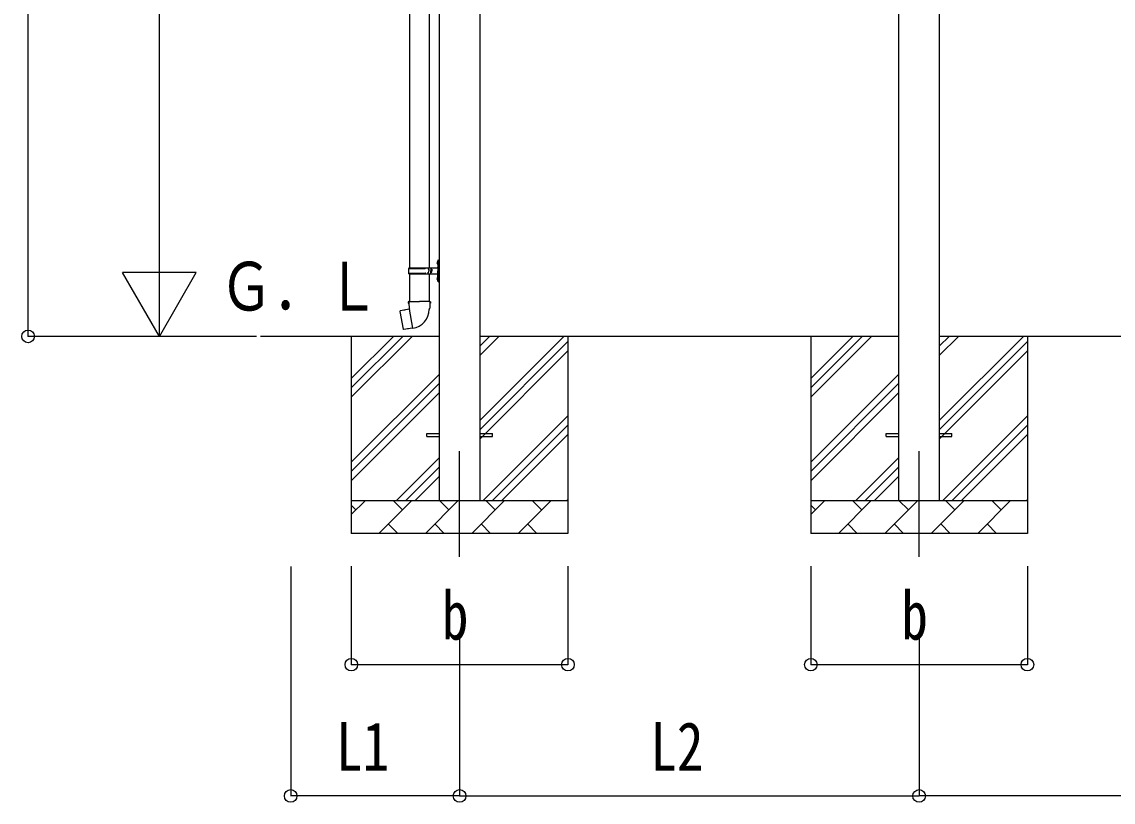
# Model space of a CAD drawing. Units: millimetres, scale not verified. Extents: x -18922 to 18922, y -13365 to 13365.
# Drawn here: x -8295 to -4970, y -7102 to -4724 of the extents above; entities that cross this region are included whole.
import ezdxf
from ezdxf.enums import TextEntityAlignment as Align

# ---------------------------------------------------------------- set-up
doc = ezdxf.new("R2010")
doc.units = ezdxf.units.MM
doc.header["$LTSCALE"] = 50
for name, color, linetype in [('0-4_YKK_12', 2, 'Continuous'), ('0-5_YKK_13', 4, 'Continuous'), ('0-6_YKK_A1', 4, 'Continuous'), ('0-7_YKK_D', 6, 'Continuous')]:
    doc.layers.add(name, color=color, linetype=linetype)
doc.styles.add('ＭＳ ゴシック', font='')
doc.styles.get('ＭＳ ゴシック').set_extended_font_data('MS Gothic')

msp = doc.modelspace()

# ---------------------------------------------------------------- linework, layer by layer
at = {"layer": '0-4_YKK_12'}
for p, q in [((-6960.91, -6353.9), (-6960.91, -6032.5)), ((-5560.91, -6353.9), (-5560.91, -6032.5))]:
    msp.add_line(p, q, dxfattribs=at)
at = {"layer": '0-5_YKK_13'}
for p, q in [((-7113.41, -4568.99), (-7113.41, -5473.5)), ((-7053.41, -4568.99), (-7053.41, -5473.5)), ((-7027.41, -5450.5), (-7024.41, -5449)), ((-7027.41, -5450.5), (-7027.41, -5482.5)), ((-7024.41, -5449), (-7024.41, -5482.5)), ((-7024.41, -5449), (-7023.41, -5449)), ((-7023.41, -5449), (-7023.41, -5482.5)), ((-7116.41, -5475.5), (-7066.08, -5475.5)), ((-7115.41, -5473.5), (-7029.41, -5473.5)), ((-7115.41, -5473.5), (-7115.41, -5475.5)), ((-7056.41, -5473.5), (-7056.41, -5478)), ((-7056.41, -5478), (-7054.41, -5478)), ((-7054.41, -5478), (-7054.41, -5482.5)), ((-7054.41, -5487), (-7054.41, -5482.5)), ((-7048.41, -5473.5), (-7048.41, -5482.5)), ((-7048.41, -5478), (-7045.41, -5478)), ((-7048.41, -5491.5), (-7048.41, -5482.5)), ((-7045.41, -5478), (-7045.41, -5482.5)), ((-7045.41, -5487), (-7045.41, -5482.5)), ((-7029.71, -5456.35), (-7027.67, -5457.34)), ((-7028.44, -5454.34), (-7027.81, -5454.34)), ((-7028.44, -5454.34), (-7028.44, -5462.64)), ((-7028.44, -5462.64), (-7027.81, -5462.64)), ((-7027.81, -5454.34), (-7027.81, -5462.64)), ((-7027.81, -5454.34), (-7027.41, -5454.74)), ((-7027.81, -5462.64), (-7027.41, -5462.24)), ((-7027.67, -5457.34), (-7027.06, -5458.49)), ((-7027.41, -5454.74), (-7027.41, -5462.24)), ((-7027.41, -5514.5), (-7027.41, -5482.5)), ((-7024.41, -5516), (-7024.41, -5482.5)), ((-7023.41, -5516), (-7023.41, -5482.5)), ((-7116.41, -5489.5), (-7066.08, -5489.5)), ((-7115.41, -5491.5), (-7115.41, -5489.5)), ((-7115.41, -5491.5), (-7029.41, -5491.5)), ((-7113.41, -5491.5), (-7113.41, -5576.42)), ((-7056.41, -5491.5), (-7056.41, -5487)), ((-7056.41, -5487), (-7054.41, -5487)), ((-7053.41, -5491.5), (-7053.41, -5576.42)), ((-7048.41, -5487), (-7045.41, -5487)), ((-7029.71, -5504.35), (-7027.67, -5505.34)), ((-7028.44, -5502.34), (-7027.81, -5502.34)), ((-7028.44, -5502.34), (-7028.44, -5510.64)), ((-7028.44, -5510.64), (-7027.81, -5510.64)), ((-7027.81, -5502.34), (-7027.81, -5510.64)), ((-7027.81, -5502.34), (-7027.41, -5502.74)), ((-7027.81, -5510.64), (-7027.41, -5510.24)), ((-7027.67, -5505.34), (-7027.06, -5506.49)), ((-7027.41, -5502.74), (-7027.41, -5510.24)), ((-7027.41, -5514.5), (-7024.41, -5516)), ((-7024.41, -5516), (-7023.41, -5516)), ((-7115.26, -5576.42), (-7117.41, -5577.2)), ((-7117.41, -5577.2), (-7117.41, -5580.82)), ((-7117.41, -5580.82), (-7115.17, -5581.64)), ((-7115.26, -5576.42), (-7083.41, -5576.42)), ((-7115.26, -5576.42), (-7115.17, -5581.64)), ((-7115.17, -5581.64), (-7114.91, -5596.42)), ((-7051.56, -5576.42), (-7083.41, -5576.42)), ((-7049.41, -5580.82), (-7051.65, -5581.64)), ((-7051.56, -5576.42), (-7049.41, -5577.2)), ((-7049.41, -5577.2), (-7049.41, -5580.82)), ((-7141.87, -5604.87), (-7142.68, -5606.04)), ((-7142.68, -5606.04), (-7133.06, -5660.6)), ((-7114, -5599.62), (-7141.87, -5604.87)), ((-7129.13, -5602.27), (-7129.34, -5602.51)), ((-7114.91, -5596.42), (-7113.56, -5598.42)), ((-7103.65, -5656.92), (-7113.78, -5599.45)), ((-7113.76, -5598.62), (-7113.76, -5599.33)), ((-7113.56, -5598.42), (-7113.59, -5598.43)), ((-7053.22, -5598.36), (-7053.3, -5600.53)), ((-7051.91, -5596.42), (-7053.22, -5598.36)), ((-7119.04, -5659.51), (-7119.32, -5659.36)), ((-7103.34, -5657.68), (-7103.59, -5657.02)), ((-7060.91, -5978), (-7023.41, -5978)), ((-7060.91, -5987), (-7060.91, -5978)), ((-6898.41, -5978), (-6860.91, -5978)), ((-6860.91, -5987), (-6860.91, -5978)), ((-5660.91, -5978), (-5623.41, -5978)), ((-5660.91, -5987), (-5660.91, -5978)), ((-5498.41, -5978), (-5460.91, -5978)), ((-5460.91, -5987), (-5460.91, -5978)), ((-7060.91, -5987), (-7023.41, -5987)), ((-6898.41, -5987), (-6860.91, -5987)), ((-5660.91, -5987), (-5623.41, -5987)), ((-5498.41, -5987), (-5460.91, -5987))]:
    msp.add_line(p, q, dxfattribs=at)
for points in [[(-7029.71, -5460.64), (-7027.67, -5459.64), (-7027.06, -5458.49)], [(-7029.71, -5508.64), (-7027.67, -5507.64), (-7027.06, -5506.49)], [(-7051.56, -5576.42), (-7051.65, -5581.64), (-7051.91, -5596.42)], [(-7126.88, -5602.05), (-7127.16, -5601.9), (-7129.13, -5602.27)], [(-7103.92, -5656.83), (-7131.9, -5661.42), (-7133.06, -5660.6)], [(-7116.85, -5658.95), (-7117.06, -5659.19), (-7119.04, -5659.51)]]:
    msp.add_lwpolyline(points, dxfattribs=at)
for centre, radius, start, end in [((-7067.66, -5482.5), 49.25, 171.82876, 180.00002), ((-7067.66, -5482.5), 49.25, 180.00002, 188.17127), ((-7066.08, -5473.5), 2, 270, 359.99998), ((-7024.11, -5458.49), 6, 136.21765, 223.78235), ((-7029.41, -5471.5), 2, 270, 359.99998), ((-7066.08, -5491.5), 2, 0.00005, 90.00004), ((-7024.11, -5506.49), 6, 136.21765, 223.78235), ((-7029.41, -5493.5), 2, 0.00005, 90.00004), ((-7114.06, -5599.33), 0.3, 280.66842, 0), ((-7113.56, -5598.62), 0.2, 100, 180), ((-7113.56, -5598.42), 60.3, 279.96938, 358), ((-7103.87, -5657.12), 0.3, 20, 99.33158), ((-7103.16, -5657.61), 0.2, 200, 279.96938)]:
    msp.add_arc(centre, radius, start, end, dxfattribs=at)
at = {"layer": '0-6_YKK_A1'}
for p, q in [((-7023.41, -3385), (-7023.41, -6182.5)), ((-6898.41, -6182.5), (-6898.41, -3385)), ((-5623.41, -3365), (-5623.41, -6182.5)), ((-5498.41, -6182.5), (-5498.41, -3365)), ((-7023.41, -5682.5), (-7567.57, -5682.5)), ((-7290.91, -5682.5), (-7290.91, -6282.5)), ((-7290.91, -5867.55), (-7105.86, -5682.5)), ((-7290.91, -5839.26), (-7134.14, -5682.5)), ((-7290.91, -5810.98), (-7162.43, -5682.5)), ((-5623.41, -5682.5), (-6898.41, -5682.5)), ((-6898.41, -5937.59), (-6643.31, -5682.5)), ((-6898.41, -5739.6), (-6841.3, -5682.5)), ((-6898.41, -5711.32), (-6869.59, -5682.5)), ((-6630.91, -5682.5), (-6630.91, -6282.5)), ((-5890.91, -5682.5), (-5890.91, -6282.5)), ((-5890.91, -5867.55), (-5705.86, -5682.5)), ((-5890.91, -5839.26), (-5734.14, -5682.5)), ((-5890.91, -5810.98), (-5762.43, -5682.5)), ((-4223.41, -5682.5), (-5498.41, -5682.5)), ((-5498.41, -5937.59), (-5243.31, -5682.5)), ((-5498.41, -5739.6), (-5441.3, -5682.5)), ((-5498.41, -5711.32), (-5469.59, -5682.5)), ((-5230.91, -5682.5), (-5230.91, -6282.5)), ((-6898.41, -5965.88), (-6630.91, -5698.38)), ((-5498.41, -5965.88), (-5230.91, -5698.38)), ((-6898.41, -5994.16), (-6630.91, -5726.66)), ((-5498.41, -5994.16), (-5230.91, -5726.66)), ((-7290.91, -6065.54), (-7023.41, -5798.04)), ((-5890.91, -6065.54), (-5623.41, -5798.04)), ((-7290.91, -6093.82), (-7023.41, -5826.32)), ((-5890.91, -6093.82), (-5623.41, -5826.32)), ((-7290.91, -6122.1), (-7023.41, -5854.6)), ((-5890.91, -6122.1), (-5623.41, -5854.6)), ((-6888.75, -6182.5), (-6630.91, -5924.65)), ((-5488.75, -6182.5), (-5230.91, -5924.65)), ((-6860.47, -6182.5), (-6630.91, -5952.94)), ((-6832.19, -6182.5), (-6630.91, -5981.22)), ((-5460.47, -6182.5), (-5230.91, -5952.94)), ((-5432.19, -6182.5), (-5230.91, -5981.22)), ((-7153.31, -6182.5), (-7023.41, -6052.59)), ((-7125.03, -6182.5), (-7023.41, -6080.88)), ((-5753.31, -6182.5), (-5623.41, -6052.59)), ((-5725.03, -6182.5), (-5623.41, -6080.88)), ((-7096.74, -6182.5), (-7023.41, -6109.16)), ((-5696.74, -6182.5), (-5623.41, -6109.16)), ((-7290.91, -6182.5), (-6630.91, -6182.5)), ((-7290.91, -6225.39), (-7248.02, -6182.5)), ((-7206.6, -6282.5), (-7106.6, -6182.5)), ((-7135.15, -6211.05), (-7163.7, -6182.5)), ((-7065.17, -6282.5), (-6965.17, -6182.5)), ((-6993.73, -6211.05), (-7022.28, -6182.5)), ((-6923.75, -6282.5), (-6823.75, -6182.5)), ((-6852.31, -6211.05), (-6880.86, -6182.5)), ((-6782.33, -6282.5), (-6682.33, -6182.5)), ((-6710.89, -6211.05), (-6739.44, -6182.5)), ((-6634.2, -6182.5), (-6630.91, -6179.21)), ((-5890.91, -6182.5), (-5230.91, -6182.5)), ((-5890.91, -6225.39), (-5848.02, -6182.5)), ((-5806.6, -6282.5), (-5706.6, -6182.5)), ((-5735.15, -6211.05), (-5763.7, -6182.5)), ((-5665.17, -6282.5), (-5565.17, -6182.5)), ((-5593.73, -6211.05), (-5622.28, -6182.5)), ((-5523.75, -6282.5), (-5423.75, -6182.5)), ((-5452.31, -6211.05), (-5480.86, -6182.5)), ((-5382.33, -6282.5), (-5282.33, -6182.5)), ((-5310.89, -6211.05), (-5339.44, -6182.5)), ((-5234.2, -6182.5), (-5230.91, -6179.21)), ((-7276.57, -6211.05), (-7290.91, -6196.71)), ((-5876.57, -6211.05), (-5890.91, -6196.71)), ((-6630.91, -6282.5), (-7290.91, -6282.5)), ((-7178.04, -6253.94), (-7149.49, -6282.5)), ((-7036.62, -6253.94), (-7008.07, -6282.5)), ((-6895.2, -6253.94), (-6866.65, -6282.5)), ((-6753.78, -6253.94), (-6725.23, -6282.5)), ((-5230.91, -6282.5), (-5890.91, -6282.5)), ((-5778.04, -6253.94), (-5749.49, -6282.5)), ((-5636.62, -6253.94), (-5608.07, -6282.5)), ((-5495.2, -6253.94), (-5466.65, -6282.5)), ((-5353.78, -6253.94), (-5325.23, -6282.5))]:
    msp.add_line(p, q, dxfattribs=at)
at = {"layer": '0-7_YKK_D'}
for p, q in [((-8275.5, -5682.5), (-8275.5, -3013.49)), ((-7875.5, -5457.5), (-7875.5, -3607.5)), ((-7875.5, -5682.5), (-7875.5, -5292.78)), ((-7875.5, -5682.5), (-7988, -5487.64)), ((-7763, -5487.64), (-7988, -5487.64)), ((-7875.5, -5682.5), (-7763, -5487.64)), ((-7579.43, -5682.5), (-8276.5, -5682.5)), ((-7579.43, -5682.5), (-7876.5, -5682.5)), ((-7475.5, -6383.5), (-7475.5, -7083.5)), ((-7290.91, -6382.5), (-7290.91, -6683.5)), ((-6630.91, -6382.5), (-6630.91, -6683.5)), ((-5890.91, -6382.5), (-5890.91, -6683.5)), ((-5230.91, -6382.5), (-5230.91, -6683.5)), ((-6960.91, -6583.5), (-6960.91, -7083.5)), ((-6960.91, -6583.5), (-6960.91, -7083.5)), ((-5560.91, -6583.5), (-5560.91, -7083.5)), ((-5560.91, -6583.5), (-5560.91, -7083.5)), ((-7290.91, -6682.5), (-6630.91, -6682.5)), ((-5890.91, -6682.5), (-5230.91, -6682.5)), ((-6960.91, -7082.5), (-7475.5, -7082.5)), ((-6960.91, -7082.5), (-5560.91, -7082.5)), ((-4160.91, -7082.5), (-5560.91, -7082.5))]:
    msp.add_line(p, q, dxfattribs=at)
for centre in [(-8275.5, -5682.5), (-7290.91, -6682.5), (-6630.91, -6682.5), (-5890.91, -6682.5), (-5230.91, -6682.5), (-7475.5, -7082.5), (-6960.91, -7082.5), (-6960.91, -7082.5), (-5560.91, -7082.5), (-5560.91, -7082.5)]:
    msp.add_circle(centre, 19.12, dxfattribs=at)

# ---------------------------------------------------------------- texts
at = {"layer": '0-6_YKK_A1', "style": 'ＭＳ ゴシック', "width": 0.8}
msp.add_text('Ｇ．Ｌ', height=148.5, dxfattribs=at).set_placement((-7691.94, -5648.14), align=Align.BOTTOM_LEFT)
at = {"layer": '0-7_YKK_D', "style": 'ＭＳ ゴシック', "width": 0.8}
for s, p in [('b', (-7014.91, -6650.5)), ('b', (-5614.91, -6650.5)), ('L1', (-7337.01, -7050.5)), ('L2', (-6379.71, -7050.5))]:
    msp.add_text(s, height=148.5, dxfattribs=at).set_placement(p, align=Align.BOTTOM_LEFT)

doc.saveas('drawing.dxf')
